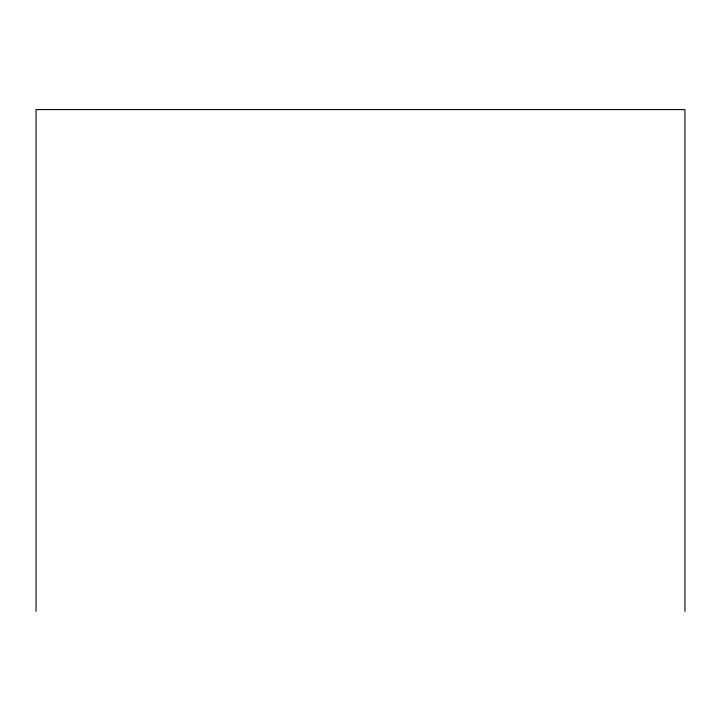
<?xml version="1.0" encoding="UTF-8"?>
<svg xmlns="http://www.w3.org/2000/svg" width="721" height="721" viewBox="0 0 721 721"><rect width="100%" height="100%" fill="white"/><g stroke="black" fill="none" stroke-linecap="round" stroke-linejoin="round"><path stroke-width="1.08" d="M684.95 611.408L684.95 109.592L36.05 109.592L36.05 611.408"/></g></svg>
